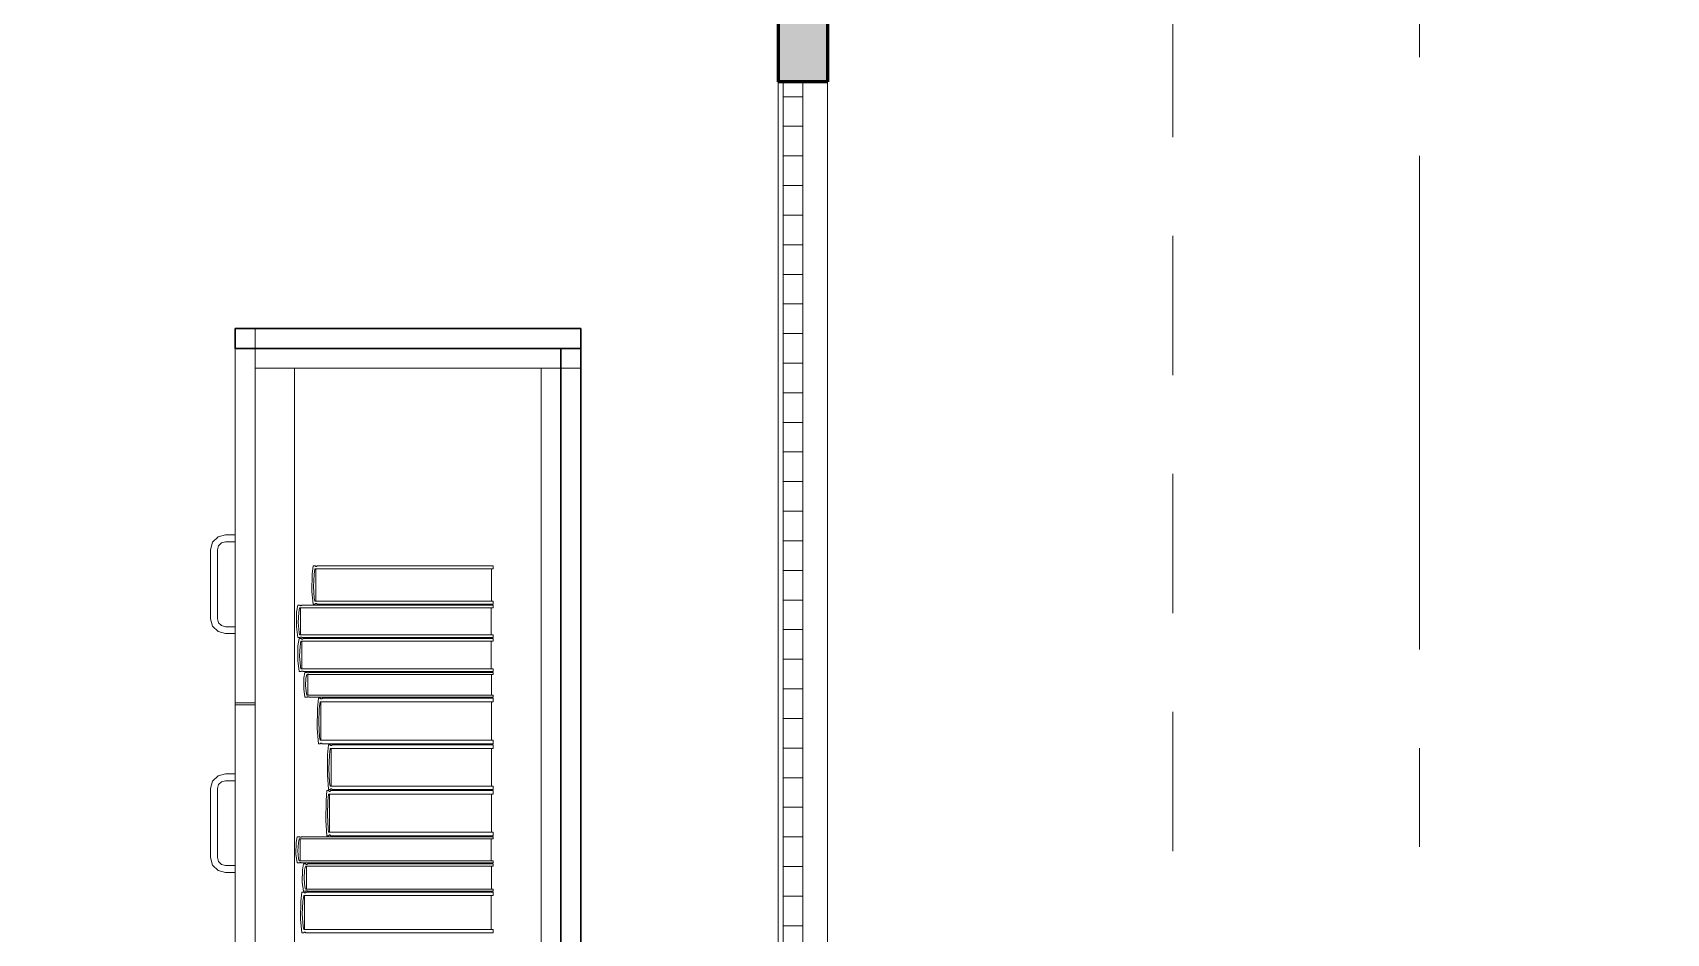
# Model space of a CAD drawing. Header units: inches. Extents: x -19 to 5698, y -728 to 92.
# Drawn here: x 320.415 to 322.07, y 13.162 to 14.075 of the extents above; entities that cross this region are included whole.
import ezdxf

# ---------------------------------------------------------------- set-up
doc = ezdxf.new("R2010")
doc.units = ezdxf.units.IN
doc.header["$MEASUREMENT"] = 0
doc.set_wipeout_variables(frame=1)
for name, pattern in [('Hidden Line', [0.195611, 0.141111, -0.0545]), ('Punto & Raya', [0.65, 0.5, -0.075, 0, -0.075]), ('Wipeout_Contour', [1, 0, -1])]:
    doc.linetypes.add(name, pattern=pattern)
for name, color, linetype in [('02 _ ARQ _ ALB _ Ejes Generales', 251, 'Continuous'), ('02 _ ARQ _ ZON _ Espacio.3D', 7, 'Continuous'), ('08 _ STR _ EXT _ 09 Vigas', 251, 'Continuous'), ('Acabado - Muros', 7, 'Continuous'), ('Interior - Mobiliario', 7, 'Continuous')]:
    doc.layers.add(name, color=color, linetype=linetype)

msp = doc.modelspace()

# ---------------------------------------------------------------- linework, layer by layer
at = {"layer": '02 _ ARQ _ ALB _ Ejes Generales', "color": 251, "linetype": 'Punto & Raya', "lineweight": 13, "true_color": 0x636466}
msp.add_line((321.82, 3.05), (321.82, 44.9), dxfattribs=at)
at = {"layer": '02 _ ARQ _ ZON _ Espacio.3D', "color": 254, "linetype": 'Continuous', "lineweight": 0, "flags": 128}
msp.add_lwpolyline([(307.57, 8.1), (308.07, 8.1), (308.07, 7.7), (308.47, 7.7), (308.47, 7.35), (314.37, 7.35), (314.37, 7.7), (314.57, 7.7), (314.57, 8.1), (315.07, 8.1), (315.07, 7.7), (321.17, 7.7), (321.17, 16.9), (320.97, 16.9), (320.97, 17.4), (315.0697, 17.35), (315.07, 16.5), (314.57, 16.5), (314.5697, 17.15), (308.07, 17.15), (308.07, 16.5), (307.57, 16.5)], dxfattribs=at)
msp.add_lwpolyline([(321.57, 16.9), (321.22, 16.9), (321.22, 7.7), (321.57, 7.7), (321.57, 8.1), (322.07, 8.1), (322.07, 7.35), (328.17, 7.35), (328.17, 7.7), (328.57, 7.7), (328.57, 8.1), (328.92, 8.1), (328.92, 11.45), (323.12, 11.45), (323.12, 16.1), (321.57, 16.1)], close=True, dxfattribs=at)
at = {"layer": '08 _ STR _ EXT _ 09 Vigas', "color": 251, "linetype": 'Hidden Line', "lineweight": 13, "true_color": 0x636466}
msp.add_line((321.57, 7.7), (321.57, 16.9), dxfattribs=at)
at = {"layer": 'Interior - Mobiliario', "color": 175, "linetype": 'Continuous', "lineweight": 13}
for p, q in [((320.95, 13.755), (320.64, 13.755)), ((320.64, 13.755), (320.64, 12.295)), ((320.95, 12.295), (320.95, 13.755)), ((320.68, 13.735), (320.64, 13.735)), ((320.64, 13.735), (320.64, 12.315)), ((320.93, 13.735), (320.68, 13.735)), ((320.68, 12.315), (320.68, 13.735)), ((320.93, 13.735), (320.93, 12.315)), ((320.595, 13.551), (320.597, 13.5585)), ((320.597, 13.5585), (320.6025, 13.564)), ((320.6025, 13.564), (320.61, 13.566)), ((320.606, 13.5579), (320.6031, 13.555)), ((320.61, 13.559), (320.606, 13.5579)), ((320.61, 13.566), (320.62, 13.566)), ((320.62, 13.559), (320.61, 13.559)), ((320.62, 13.566), (320.62, 13.559)), ((320.595, 13.481), (320.595, 13.551)), ((320.6031, 13.555), (320.602, 13.551)), ((320.602, 13.551), (320.602, 13.481)), ((320.6978, 13.5262), (320.6976, 13.5088)), ((320.6988, 13.5347), (320.6978, 13.5262)), ((320.7008, 13.5347), (320.6988, 13.5347)), ((320.6994, 13.5138), (320.6998, 13.5258)), ((320.6998, 13.5258), (320.7007, 13.5316)), ((320.7007, 13.5316), (320.8814, 13.5316)), ((320.7009, 13.5346), (320.7008, 13.5347)), ((320.7012, 13.5343), (320.7009, 13.5346)), ((320.7014, 13.5342), (320.7012, 13.5343)), ((320.7017, 13.5341), (320.7014, 13.5342)), ((320.7016, 13.5316), (320.7016, 13.499)), ((320.7019, 13.5341), (320.7017, 13.5341)), ((320.7022, 13.5341), (320.7019, 13.5341)), ((320.7025, 13.5343), (320.7022, 13.5341)), ((320.7027, 13.5345), (320.7025, 13.5343)), ((320.7028, 13.5347), (320.7027, 13.5345)), ((320.8814, 13.5347), (320.7028, 13.5347)), ((320.8795, 13.499), (320.8795, 13.5316)), ((320.8814, 13.5316), (320.8814, 13.5347)), ((320.6976, 13.5088), (320.6988, 13.4959)), ((320.7001, 13.5019), (320.6994, 13.5138)), ((320.6833, 13.4949), (320.6822, 13.4876)), ((320.6854, 13.4949), (320.6833, 13.4949)), ((320.6843, 13.4873), (320.6852, 13.4922)), ((320.6852, 13.4922), (320.8814, 13.4922)), ((320.6855, 13.4947), (320.6854, 13.4949)), ((320.6858, 13.4945), (320.6855, 13.4947)), ((320.6861, 13.4944), (320.6858, 13.4945)), ((320.6863, 13.4943), (320.6861, 13.4944)), ((320.6862, 13.4922), (320.6862, 13.4646)), ((320.6866, 13.4943), (320.6863, 13.4943)), ((320.6869, 13.4944), (320.6866, 13.4943)), ((320.6872, 13.4945), (320.6869, 13.4944)), ((320.6874, 13.4947), (320.6872, 13.4945)), ((320.6876, 13.4949), (320.6874, 13.4947)), ((320.8814, 13.4949), (320.6876, 13.4949)), ((320.6988, 13.4959), (320.7008, 13.4959)), ((320.7007, 13.499), (320.7001, 13.5019)), ((320.8814, 13.499), (320.7007, 13.499)), ((320.7008, 13.4959), (320.701, 13.4961)), ((320.701, 13.4961), (320.7012, 13.4963)), ((320.7012, 13.4963), (320.7015, 13.4964)), ((320.7015, 13.4964), (320.7017, 13.4965)), ((320.7017, 13.4965), (320.702, 13.4965)), ((320.702, 13.4965), (320.7023, 13.4964)), ((320.7023, 13.4964), (320.7025, 13.4962)), ((320.7025, 13.4962), (320.7027, 13.496)), ((320.7027, 13.496), (320.7028, 13.4959)), ((320.7028, 13.4959), (320.8814, 13.4959)), ((320.8794, 13.4646), (320.8794, 13.4922)), ((320.8814, 13.4959), (320.8814, 13.499)), ((320.8814, 13.4922), (320.8814, 13.4949)), ((320.597, 13.4735), (320.595, 13.481)), ((320.602, 13.481), (320.6031, 13.477)), ((320.6031, 13.477), (320.606, 13.4741)), ((320.6822, 13.4876), (320.6819, 13.4729)), ((320.6838, 13.4772), (320.6843, 13.4873)), ((320.6847, 13.4671), (320.6838, 13.4772)), ((320.6025, 13.468), (320.597, 13.4735)), ((320.61, 13.466), (320.6025, 13.468)), ((320.606, 13.4741), (320.61, 13.473)), ((320.61, 13.473), (320.62, 13.473)), ((320.62, 13.466), (320.61, 13.466)), ((320.62, 13.473), (320.62, 13.466)), ((320.6819, 13.4729), (320.6833, 13.462)), ((320.6833, 13.462), (320.6854, 13.462)), ((320.6846, 13.461), (320.6835, 13.4537)), ((320.6867, 13.461), (320.6846, 13.461)), ((320.6852, 13.4646), (320.6847, 13.4671)), ((320.8814, 13.4646), (320.6852, 13.4646)), ((320.6854, 13.462), (320.6856, 13.4622)), ((320.6856, 13.4622), (320.6858, 13.4623)), ((320.6856, 13.4533), (320.6865, 13.4583)), ((320.6858, 13.4623), (320.6861, 13.4625)), ((320.6861, 13.4625), (320.6864, 13.4625)), ((320.6864, 13.4625), (320.6867, 13.4625)), ((320.6865, 13.4583), (320.8814, 13.4583)), ((320.6867, 13.4625), (320.687, 13.4625)), ((320.6868, 13.4609), (320.6867, 13.461)), ((320.6871, 13.4607), (320.6868, 13.4609)), ((320.687, 13.4625), (320.6873, 13.4623)), ((320.6873, 13.4605), (320.6871, 13.4607)), ((320.6873, 13.4623), (320.6875, 13.4621)), ((320.6876, 13.4604), (320.6873, 13.4605)), ((320.6875, 13.4621), (320.6876, 13.462)), ((320.6875, 13.4583), (320.6875, 13.4303)), ((320.6876, 13.462), (320.8814, 13.462)), ((320.6879, 13.4604), (320.6876, 13.4604)), ((320.6882, 13.4605), (320.6879, 13.4604)), ((320.6885, 13.4606), (320.6882, 13.4605)), ((320.6887, 13.4608), (320.6885, 13.4606)), ((320.6889, 13.461), (320.6887, 13.4608)), ((320.8814, 13.461), (320.6889, 13.461)), ((320.8794, 13.4303), (320.8794, 13.4583)), ((320.8814, 13.462), (320.8814, 13.4646)), ((320.8814, 13.4583), (320.8814, 13.461)), ((320.6835, 13.4537), (320.6833, 13.4387)), ((320.6851, 13.443), (320.6856, 13.4533)), ((320.686, 13.4328), (320.6851, 13.443)), ((320.6833, 13.4387), (320.6846, 13.4276)), ((320.6846, 13.4276), (320.6867, 13.4276)), ((320.6865, 13.4303), (320.686, 13.4328)), ((320.8814, 13.4303), (320.6865, 13.4303)), ((320.6867, 13.4276), (320.6869, 13.4278)), ((320.6869, 13.4278), (320.6871, 13.428)), ((320.6871, 13.428), (320.6874, 13.4281)), ((320.6874, 13.4281), (320.6877, 13.4281)), ((320.6877, 13.4281), (320.688, 13.4281)), ((320.688, 13.4281), (320.6883, 13.4281)), ((320.6883, 13.4281), (320.6885, 13.4279)), ((320.6885, 13.4279), (320.6888, 13.4277)), ((320.6888, 13.4277), (320.6889, 13.4276)), ((320.6889, 13.4276), (320.8814, 13.4276)), ((320.6906, 13.4266), (320.6896, 13.4211)), ((320.6927, 13.4266), (320.6906, 13.4266)), ((320.6928, 13.4265), (320.6927, 13.4266)), ((320.693, 13.4263), (320.6928, 13.4265)), ((320.6933, 13.4262), (320.693, 13.4263)), ((320.6936, 13.4262), (320.6933, 13.4262)), ((320.6939, 13.4262), (320.6936, 13.4262)), ((320.6941, 13.4262), (320.6939, 13.4262)), ((320.6944, 13.4263), (320.6941, 13.4262)), ((320.6946, 13.4265), (320.6944, 13.4263)), ((320.6948, 13.4266), (320.6946, 13.4265)), ((320.8814, 13.4266), (320.6948, 13.4266)), ((320.8814, 13.4276), (320.8814, 13.4303)), ((320.8814, 13.4246), (320.8814, 13.4266)), ((320.6896, 13.4211), (320.6893, 13.4099)), ((320.6893, 13.4099), (320.6906, 13.4015)), ((320.6912, 13.4131), (320.6916, 13.4208)), ((320.692, 13.4054), (320.6912, 13.4131)), ((320.6916, 13.4208), (320.6925, 13.4246)), ((320.6925, 13.4246), (320.8814, 13.4246)), ((320.6935, 13.4246), (320.6935, 13.4035)), ((320.8795, 13.4035), (320.8795, 13.4246)), ((320.62, 13.396), (320.64, 13.396)), ((320.62, 13.035), (320.62, 13.394)), ((320.62, 13.394), (320.64, 13.394)), ((320.64, 13.035), (320.64, 13.394)), ((320.6906, 13.4015), (320.6927, 13.4015)), ((320.6925, 13.4035), (320.692, 13.4054)), ((320.8814, 13.4035), (320.6925, 13.4035)), ((320.6927, 13.4015), (320.6928, 13.4017)), ((320.6928, 13.4017), (320.6931, 13.4018)), ((320.6931, 13.4018), (320.6934, 13.4019)), ((320.6934, 13.4019), (320.6936, 13.4019)), ((320.6936, 13.4019), (320.6939, 13.4019)), ((320.6939, 13.4019), (320.6942, 13.4019)), ((320.6942, 13.4019), (320.6945, 13.4018)), ((320.6945, 13.4018), (320.6947, 13.4016)), ((320.6947, 13.4016), (320.6948, 13.4015)), ((320.6948, 13.4015), (320.8814, 13.4015)), ((320.7042, 13.4005), (320.7032, 13.3904)), ((320.7061, 13.4005), (320.7042, 13.4005)), ((320.7051, 13.3899), (320.706, 13.3968)), ((320.706, 13.3968), (320.8814, 13.3968)), ((320.7062, 13.4004), (320.7061, 13.4005)), ((320.7064, 13.4001), (320.7062, 13.4004)), ((320.7067, 13.3999), (320.7064, 13.4001)), ((320.7069, 13.3998), (320.7067, 13.3999)), ((320.7068, 13.3968), (320.7068, 13.3579)), ((320.7072, 13.3998), (320.7069, 13.3998)), ((320.7074, 13.3998), (320.7072, 13.3998)), ((320.7077, 13.4), (320.7074, 13.3998)), ((320.7079, 13.4003), (320.7077, 13.4)), ((320.7081, 13.4005), (320.7079, 13.4003)), ((320.8814, 13.4005), (320.7081, 13.4005)), ((320.8796, 13.3579), (320.8796, 13.3968)), ((320.8814, 13.4015), (320.8814, 13.4035)), ((320.8814, 13.3968), (320.8814, 13.4005)), ((320.7032, 13.3904), (320.703, 13.3697)), ((320.7047, 13.3756), (320.7051, 13.3899)), ((320.7054, 13.3614), (320.7047, 13.3756)), ((320.703, 13.3697), (320.7042, 13.3542)), ((320.706, 13.3579), (320.7054, 13.3614)), ((320.7042, 13.3542), (320.7061, 13.3542)), ((320.8814, 13.3579), (320.706, 13.3579)), ((320.7061, 13.3542), (320.7063, 13.3545)), ((320.7063, 13.3545), (320.7065, 13.3547)), ((320.7065, 13.3547), (320.7067, 13.3549)), ((320.7067, 13.3549), (320.707, 13.355)), ((320.707, 13.355), (320.7072, 13.355)), ((320.7072, 13.355), (320.7075, 13.3549)), ((320.7075, 13.3549), (320.7077, 13.3547)), ((320.7077, 13.3547), (320.708, 13.3544)), ((320.708, 13.3544), (320.7081, 13.3542)), ((320.7081, 13.3542), (320.8814, 13.3542)), ((320.7135, 13.3433), (320.7133, 13.323)), ((320.7145, 13.3532), (320.7135, 13.3433)), ((320.7163, 13.3532), (320.7145, 13.3532)), ((320.7149, 13.3289), (320.7154, 13.3428)), ((320.7154, 13.3428), (320.7161, 13.3496)), ((320.7161, 13.3496), (320.8814, 13.3496)), ((320.7164, 13.353), (320.7163, 13.3532)), ((320.7166, 13.3528), (320.7164, 13.353)), ((320.7168, 13.3526), (320.7166, 13.3528)), ((320.717, 13.3525), (320.7168, 13.3526)), ((320.7173, 13.3525), (320.717, 13.3525)), ((320.717, 13.3496), (320.717, 13.3116)), ((320.7175, 13.3525), (320.7173, 13.3525)), ((320.7178, 13.3527), (320.7175, 13.3525)), ((320.718, 13.353), (320.7178, 13.3527)), ((320.7181, 13.3532), (320.718, 13.353)), ((320.8814, 13.3532), (320.7181, 13.3532)), ((320.8797, 13.3116), (320.8797, 13.3496)), ((320.8814, 13.3542), (320.8814, 13.3579)), ((320.8814, 13.3496), (320.8814, 13.3532)), ((320.7156, 13.315), (320.7149, 13.3289)), ((320.597, 13.3165), (320.595, 13.309)), ((320.595, 13.309), (320.595, 13.239)), ((320.6025, 13.322), (320.597, 13.3165)), ((320.602, 13.309), (320.6031, 13.313)), ((320.602, 13.239), (320.602, 13.309)), ((320.61, 13.324), (320.6025, 13.322)), ((320.6031, 13.313), (320.606, 13.3159)), ((320.606, 13.3159), (320.61, 13.317)), ((320.62, 13.324), (320.61, 13.324)), ((320.61, 13.317), (320.62, 13.317)), ((320.62, 13.317), (320.62, 13.324)), ((320.7133, 13.323), (320.7145, 13.3079)), ((320.7161, 13.3116), (320.7156, 13.315)), ((320.8814, 13.3116), (320.7161, 13.3116)), ((320.8814, 13.3079), (320.8814, 13.3116)), ((320.712, 13.2969), (320.7118, 13.2765)), ((320.7129, 13.3069), (320.712, 13.2969)), ((320.7147, 13.3069), (320.7129, 13.3069)), ((320.7134, 13.2824), (320.7138, 13.2964)), ((320.7138, 13.2964), (320.7146, 13.3033)), ((320.7145, 13.3079), (320.7163, 13.3079)), ((320.7146, 13.3033), (320.8814, 13.3033)), ((320.7148, 13.3068), (320.7147, 13.3069)), ((320.715, 13.3065), (320.7148, 13.3068)), ((320.7153, 13.3063), (320.715, 13.3065)), ((320.7155, 13.3062), (320.7153, 13.3063)), ((320.7154, 13.3033), (320.7154, 13.2649)), ((320.7157, 13.3062), (320.7155, 13.3062)), ((320.716, 13.3063), (320.7157, 13.3062)), ((320.7162, 13.3064), (320.716, 13.3063)), ((320.7164, 13.3067), (320.7162, 13.3064)), ((320.7163, 13.3079), (320.7164, 13.3082)), ((320.7164, 13.3082), (320.7166, 13.3084)), ((320.7166, 13.3069), (320.7164, 13.3067)), ((320.7166, 13.3084), (320.7169, 13.3086)), ((320.8814, 13.3069), (320.7166, 13.3069)), ((320.7169, 13.3086), (320.7171, 13.3087)), ((320.7171, 13.3087), (320.7173, 13.3087)), ((320.7173, 13.3087), (320.7176, 13.3086)), ((320.7176, 13.3086), (320.7178, 13.3084)), ((320.7178, 13.3084), (320.718, 13.3081)), ((320.718, 13.3081), (320.7181, 13.3079)), ((320.7181, 13.3079), (320.8814, 13.3079)), ((320.8797, 13.2649), (320.8797, 13.3033)), ((320.8814, 13.3033), (320.8814, 13.3069)), ((320.7118, 13.2765), (320.7129, 13.2612)), ((320.7141, 13.2683), (320.7134, 13.2824)), ((320.6828, 13.2602), (320.6817, 13.2544)), ((320.685, 13.2602), (320.6828, 13.2602)), ((320.6851, 13.2601), (320.685, 13.2602)), ((320.6853, 13.2599), (320.6851, 13.2601)), ((320.6856, 13.2598), (320.6853, 13.2599)), ((320.6859, 13.2598), (320.6856, 13.2598)), ((320.6862, 13.2598), (320.6859, 13.2598)), ((320.6865, 13.2598), (320.6862, 13.2598)), ((320.6867, 13.2599), (320.6865, 13.2598)), ((320.687, 13.2601), (320.6867, 13.2599)), ((320.6872, 13.2602), (320.687, 13.2601)), ((320.8814, 13.2602), (320.6872, 13.2602)), ((320.7129, 13.2612), (320.7147, 13.2612)), ((320.7146, 13.2649), (320.7141, 13.2683)), ((320.8814, 13.2649), (320.7146, 13.2649)), ((320.7147, 13.2612), (320.7149, 13.2615)), ((320.7149, 13.2615), (320.7151, 13.2617)), ((320.7151, 13.2617), (320.7153, 13.2619)), ((320.7153, 13.2619), (320.7156, 13.262)), ((320.7156, 13.262), (320.7158, 13.262)), ((320.7158, 13.262), (320.716, 13.2619)), ((320.716, 13.2619), (320.7163, 13.2617)), ((320.7163, 13.2617), (320.7165, 13.2614)), ((320.7165, 13.2614), (320.7166, 13.2612)), ((320.7166, 13.2612), (320.8814, 13.2612)), ((320.8814, 13.2612), (320.8814, 13.2649)), ((320.8814, 13.2581), (320.8814, 13.2602)), ((320.6817, 13.2544), (320.6815, 13.2425)), ((320.6834, 13.2459), (320.6839, 13.2541)), ((320.6842, 13.2378), (320.6834, 13.2459)), ((320.6839, 13.2541), (320.6848, 13.2581)), ((320.6848, 13.2581), (320.8814, 13.2581)), ((320.6858, 13.2581), (320.6858, 13.2358)), ((320.8794, 13.2358), (320.8794, 13.2581)), ((320.595, 13.239), (320.597, 13.2315)), ((320.597, 13.2315), (320.6025, 13.226)), ((320.6031, 13.235), (320.602, 13.239)), ((320.606, 13.2321), (320.6031, 13.235)), ((320.61, 13.231), (320.606, 13.2321)), ((320.62, 13.231), (320.61, 13.231)), ((320.62, 13.224), (320.62, 13.231)), ((320.6815, 13.2425), (320.6828, 13.2336)), ((320.6828, 13.2336), (320.685, 13.2336)), ((320.6848, 13.2358), (320.6842, 13.2378)), ((320.8814, 13.2358), (320.6848, 13.2358)), ((320.685, 13.2336), (320.6851, 13.2338)), ((320.6851, 13.2338), (320.6854, 13.2339)), ((320.6854, 13.2339), (320.6857, 13.234)), ((320.6857, 13.234), (320.6859, 13.2341)), ((320.6859, 13.2341), (320.6862, 13.2341)), ((320.6862, 13.2341), (320.6865, 13.234)), ((320.6865, 13.234), (320.6868, 13.2339)), ((320.6868, 13.2339), (320.687, 13.2337)), ((320.687, 13.2337), (320.6872, 13.2336)), ((320.6872, 13.2336), (320.8814, 13.2336)), ((320.6882, 13.2266), (320.6879, 13.2142)), ((320.6892, 13.2326), (320.6882, 13.2266)), ((320.6913, 13.2326), (320.6892, 13.2326)), ((320.6898, 13.2178), (320.6903, 13.2263)), ((320.6903, 13.2263), (320.6911, 13.2304)), ((320.6911, 13.2304), (320.8814, 13.2304)), ((320.6914, 13.2325), (320.6913, 13.2326)), ((320.6917, 13.2324), (320.6914, 13.2325)), ((320.6919, 13.2322), (320.6917, 13.2324)), ((320.6922, 13.2322), (320.6919, 13.2322)), ((320.6921, 13.2304), (320.6921, 13.2072)), ((320.6925, 13.2322), (320.6922, 13.2322)), ((320.6928, 13.2322), (320.6925, 13.2322)), ((320.693, 13.2323), (320.6928, 13.2322)), ((320.6933, 13.2325), (320.693, 13.2323)), ((320.6934, 13.2326), (320.6933, 13.2325)), ((320.8814, 13.2326), (320.6934, 13.2326)), ((320.8795, 13.2072), (320.8795, 13.2304)), ((320.8814, 13.2336), (320.8814, 13.2358)), ((320.8814, 13.2304), (320.8814, 13.2326)), ((320.6025, 13.226), (320.61, 13.224)), ((320.61, 13.224), (320.62, 13.224)), ((320.6879, 13.2142), (320.6892, 13.205)), ((320.6906, 13.2093), (320.6898, 13.2178)), ((320.6863, 13.1949), (320.6861, 13.1766)), ((320.6874, 13.204), (320.6863, 13.1949)), ((320.6895, 13.204), (320.6874, 13.204)), ((320.6879, 13.1819), (320.6884, 13.1945)), ((320.6884, 13.1945), (320.6893, 13.2007)), ((320.6892, 13.205), (320.6913, 13.205)), ((320.6893, 13.2007), (320.8814, 13.2007)), ((320.6896, 13.2038), (320.6895, 13.204)), ((320.6898, 13.2036), (320.6896, 13.2038)), ((320.6901, 13.2034), (320.6898, 13.2036)), ((320.6904, 13.2033), (320.6901, 13.2034)), ((320.6903, 13.2007), (320.6903, 13.1661)), ((320.6907, 13.2033), (320.6904, 13.2033)), ((320.6911, 13.2072), (320.6906, 13.2093)), ((320.691, 13.2034), (320.6907, 13.2033)), ((320.6912, 13.2035), (320.691, 13.2034)), ((320.8814, 13.2072), (320.6911, 13.2072)), ((320.6915, 13.2038), (320.6912, 13.2035)), ((320.6913, 13.205), (320.6915, 13.2051)), ((320.6915, 13.2051), (320.6917, 13.2053)), ((320.6916, 13.204), (320.6915, 13.2038)), ((320.8814, 13.204), (320.6916, 13.204)), ((320.6917, 13.2053), (320.692, 13.2054)), ((320.692, 13.2054), (320.6923, 13.2054)), ((320.6923, 13.2054), (320.6925, 13.2054)), ((320.6925, 13.2054), (320.6928, 13.2054)), ((320.6928, 13.2054), (320.6931, 13.2052)), ((320.6931, 13.2052), (320.6933, 13.2051)), ((320.6933, 13.2051), (320.6934, 13.205)), ((320.6934, 13.205), (320.8814, 13.205)), ((320.8794, 13.1661), (320.8794, 13.2007)), ((320.8814, 13.205), (320.8814, 13.2072)), ((320.8814, 13.2007), (320.8814, 13.204)), ((320.6861, 13.1766), (320.6874, 13.1628)), ((320.6887, 13.1692), (320.6879, 13.1819)), ((320.6874, 13.1628), (320.6895, 13.1628)), ((320.6893, 13.1661), (320.6887, 13.1692)), ((320.8814, 13.1661), (320.6893, 13.1661)), ((320.6895, 13.1628), (320.6896, 13.1631)), ((320.6896, 13.1631), (320.6899, 13.1633)), ((320.6899, 13.1633), (320.6902, 13.1634)), ((320.6902, 13.1634), (320.6904, 13.1635)), ((320.6904, 13.1635), (320.6907, 13.1635)), ((320.6907, 13.1635), (320.691, 13.1634)), ((320.691, 13.1634), (320.6913, 13.1632)), ((320.6913, 13.1632), (320.6915, 13.163)), ((320.6915, 13.163), (320.6916, 13.1628)), ((320.6916, 13.1628), (320.8814, 13.1628)), ((320.8814, 13.1628), (320.8814, 13.1661))]:
    msp.add_line(p, q, dxfattribs=at)

# ---------------------------------------------------------------- next in the draw order: wipeouts: each hides what was drawn before it
at = {"color": 254, "linetype": 'Wipeout_Contour', "lineweight": 0, "ltscale": 14735.118749}
msp.add_wipeout([(321.22, 14.0249), (321.17, 14.0249), (321.17, 11.8914), (321.203, 11.8914), (321.203, 11.8749), (321.22, 11.8749)], dxfattribs=at).dxf.layer = 'Acabado - Muros'
at = {"color": 254, "linetype": 'Wipeout_Contour', "lineweight": 0, "ltscale": 9822.68698}
msp.add_wipeout([(320.95, 13.755), (320.95, 12.295), (320.97, 12.295), (320.97, 13.755)], dxfattribs=at).dxf.layer = 'Interior - Mobiliario'

# ---------------------------------------------------------------- next in the draw order: linework, layer by layer
at = {"layer": 'Acabado - Muros', "color": 7, "linetype": 'Continuous', "lineweight": 60}
msp.add_line((321.22, 14.1249), (321.22, 14.0249), dxfattribs=at)
at = {"layer": 'Acabado - Muros', "color": 251, "linetype": 'Continuous', "lineweight": 13, "flags": 128}
for points in [[(321.17, 11.8914), (321.17, 14.0249)], [(321.22, 9.7249), (321.22, 11.8749), (321.22, 14.0249)]]:
    msp.add_lwpolyline(points, dxfattribs=at)
at = {"layer": 'Interior - Mobiliario', "color": 175, "linetype": 'Continuous', "lineweight": 30}
for p, q in [((320.95, 13.755), (320.97, 13.755)), ((320.95, 12.295), (320.95, 13.755)), ((320.97, 12.295), (320.97, 13.755))]:
    msp.add_line(p, q, dxfattribs=at)
at = {"layer": 'Interior - Mobiliario', "color": 175, "linetype": 'Continuous', "lineweight": 13}
for p, q in [((320.97, 13.755), (320.95, 13.755)), ((320.95, 13.755), (320.95, 12.295)), ((320.97, 12.295), (320.97, 13.755)), ((320.97, 13.735), (320.93, 13.735)), ((320.97, 12.315), (320.97, 13.735))]:
    msp.add_line(p, q, dxfattribs=at)

# ---------------------------------------------------------------- next in the draw order: wipeouts: each hides what was drawn before it
at = {"color": 254, "linetype": 'Wipeout_Contour', "lineweight": 0, "ltscale": 9823.585981}
msp.add_wipeout([(321.175, 14.0249), (321.175, 11.8914), (321.195, 11.8914), (321.195, 14.0249)], dxfattribs=at).dxf.layer = 'Acabado - Muros'
at = {"color": 254, "linetype": 'Wipeout_Contour', "lineweight": 0, "ltscale": 9822.042705}
msp.add_wipeout([(320.62, 13.775), (320.62, 13.755), (320.97, 13.755), (320.97, 13.775)], dxfattribs=at).dxf.layer = 'Interior - Mobiliario'

# ---------------------------------------------------------------- next in the draw order: hatches: boundary and pattern name
at = {"layer": 'Acabado - Muros', "linetype": 'Continuous', "lineweight": 0}
msp.add_hatch(color=254, dxfattribs=at).paths.add_polyline_path([(321.22, 14.1249), (321.17, 14.1249), (321.17, 14.0249), (321.22, 14.0249)])
h = msp.add_hatch(dxfattribs=at)
h.set_pattern_fill('CONTRACHAPADO_0002', color=254, style=0, pattern_type=2)
h.set_pattern_definition([(0, (277.50006, 1e-08), (0, 0.030000001), [])])
h.paths.add_polyline_path([(321.175, 14.0249), (321.175, 11.8914), (321.195, 11.8914), (321.195, 14.0249)])

# ---------------------------------------------------------------- next in the draw order: linework, layer by layer
at = {"layer": 'Acabado - Muros', "color": 7, "linetype": 'Continuous', "lineweight": 60}
for p in [(321.17, 14.1249), (321.22, 14.0249)]:
    msp.add_line(p, (321.17, 14.0249), dxfattribs=at)
at = {"layer": 'Acabado - Muros', "color": 7, "linetype": 'Continuous', "lineweight": 13, "flags": 128}
msp.add_lwpolyline([(321.175, 14.0249), (321.195, 14.0249), (321.195, 11.8914), (321.175, 11.8914)], close=True, dxfattribs=at)
at = {"layer": 'Interior - Mobiliario', "color": 175, "linetype": 'Continuous', "lineweight": 30}
for p, q in [((320.62, 13.775), (320.97, 13.775)), ((320.62, 13.755), (320.62, 13.775)), ((320.97, 13.755), (320.97, 13.775)), ((320.62, 13.755), (320.97, 13.755))]:
    msp.add_line(p, q, dxfattribs=at)
at = {"layer": 'Interior - Mobiliario', "color": 175, "linetype": 'Continuous', "lineweight": 13}
for p, q in [((320.97, 13.775), (320.62, 13.775)), ((320.62, 13.775), (320.62, 13.755)), ((320.62, 13.775), (320.97, 13.775)), ((320.62, 12.275), (320.62, 13.775)), ((320.97, 13.775), (320.64, 13.775)), ((320.64, 13.775), (320.64, 13.735)), ((320.97, 13.755), (320.97, 13.775)), ((320.97, 13.735), (320.97, 13.775)), ((320.97, 13.775), (320.97, 12.275)), ((320.62, 13.755), (320.97, 13.755)), ((320.97, 13.755), (320.62, 13.755)), ((320.62, 13.755), (320.62, 12.295)), ((320.95, 13.755), (320.62, 13.755)), ((320.62, 13.755), (320.62, 12.295)), ((320.62, 13.755), (320.62, 13.396)), ((320.62, 13.755), (320.64, 13.755)), ((320.95, 13.755), (320.64, 13.755)), ((320.64, 13.755), (320.64, 12.295)), ((320.95, 13.755), (320.64, 13.755)), ((320.64, 13.755), (320.64, 12.295)), ((320.64, 13.755), (320.64, 13.396)), ((320.95, 12.295), (320.95, 13.755)), ((320.95, 12.295), (320.95, 13.755)), ((320.95, 12.295), (320.95, 13.755)), ((320.97, 12.295), (320.97, 13.755))]:
    msp.add_line(p, q, dxfattribs=at)

doc.saveas('drawing.dxf')
